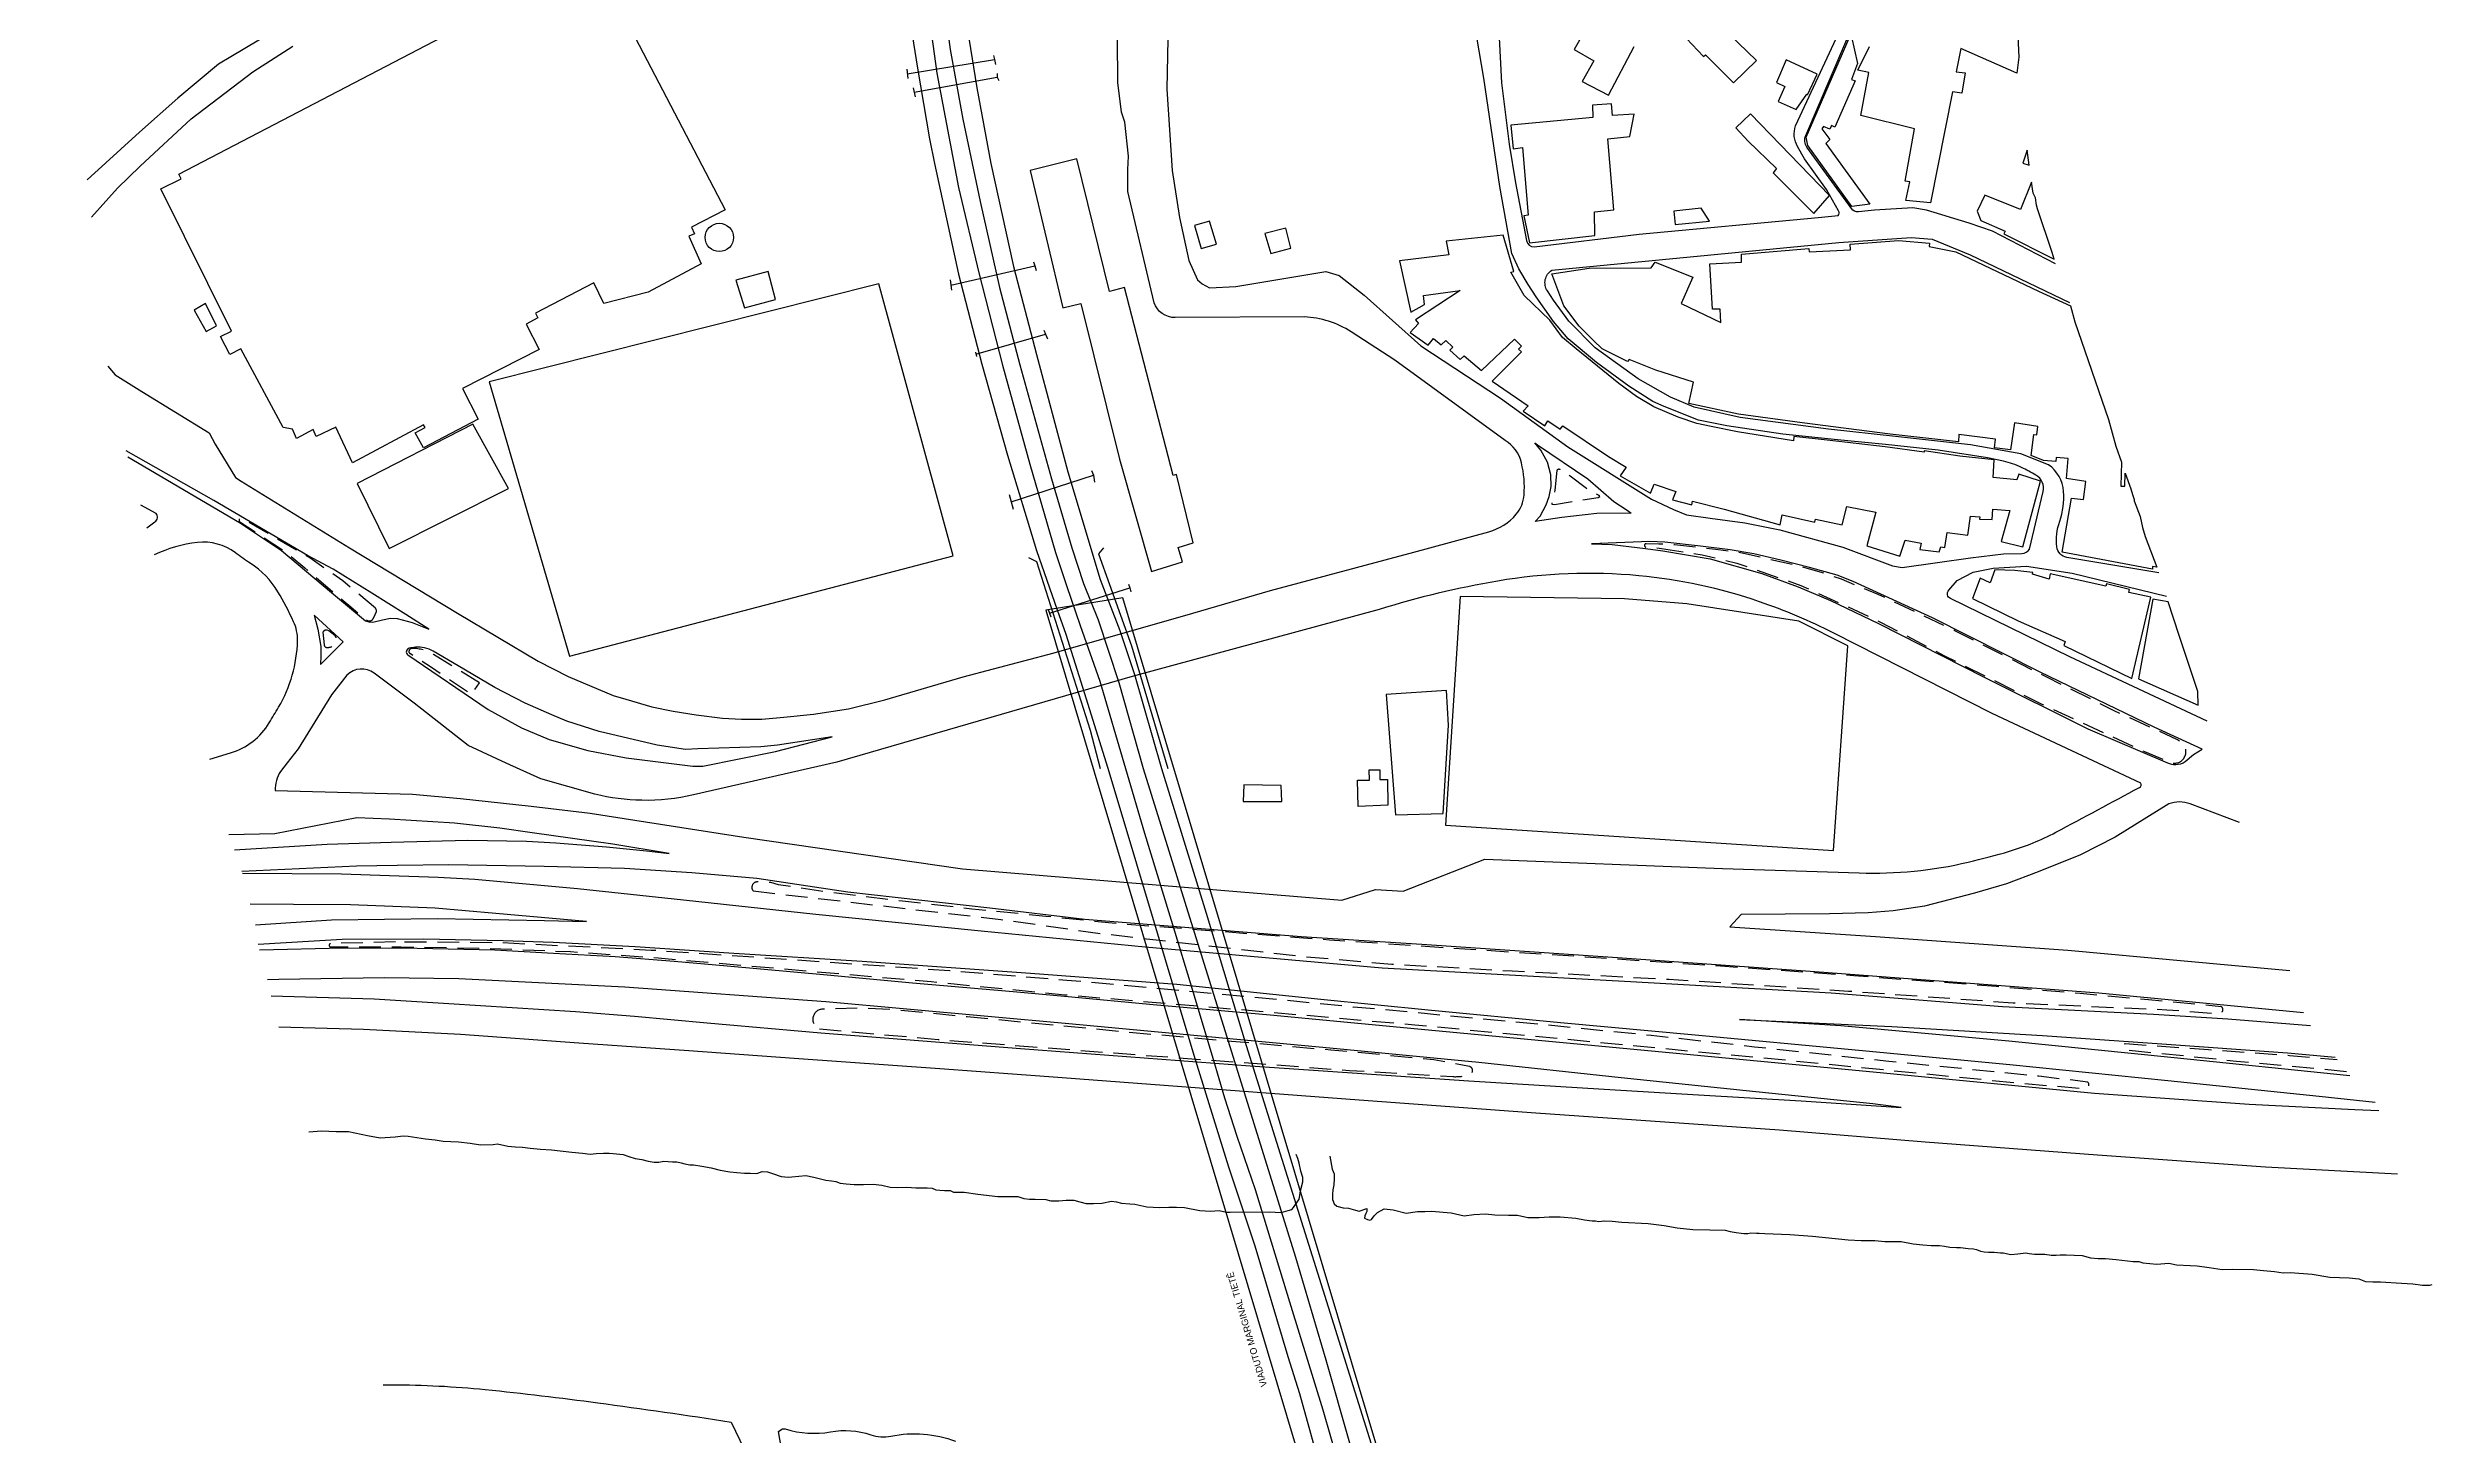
# Model space of a CAD drawing. Header units: metres. Extents: x 320405 to 332543, y 7395686 to 7410003.
# Drawn here: x 324135 to 324680, y 7398847 to 7399165 of the extents above; entities that cross this region are included whole.
import ezdxf

# ---------------------------------------------------------------- set-up
doc = ezdxf.new("R2010")
doc.units = ezdxf.units.M
doc.header["$LTSCALE"] = 10
doc.header["$MEASUREMENT"] = 0
doc.linetypes.add('CONTINUO', pattern=[0])
doc.linetypes.add('DASHED', pattern=[0.75, 0.5, -0.25])
for name, color, linetype in [('Canteiro', 45, 'DASHED'), ('Edificações', 30, 'Continuous'), ('Hidrografia', 140, 'Continuous'), ('Linha Férrea', 20, 'Continuous'), ('Pontes e Viadutos', 190, 'Continuous'), ('Portico', 45, 'Continuous'), ('VIADUTO', 190, 'Continuous'), ('Vias Primárias', 230, 'Continuous'), ('Áreas Verdes e Lazer', 93, 'Continuous')]:
    doc.layers.add(name, color=color, linetype=linetype)
doc.styles.add('ARIAL', font='arial.ttf')

msp = doc.modelspace()

# ---------------------------------------------------------------- linework, layer by layer
at = {"layer": 'Canteiro', "flags": 128}
for points in [[(324479.97, 7399068.18), (324479.54, 7399063.69), (324478.88, 7399061.15), (324478.81, 7399060.5), (324479.46, 7399060.42), (324489.4, 7399062.02), (324489.84, 7399062.24), (324489.62, 7399062.45), (324486.79, 7399064.05), (324483.02, 7399066.88), (324480.77, 7399068.33, 0.48815)], [(324209.68, 7399036.67), (324202.24, 7399042.9), (324194.67, 7399048.18), (324186.42, 7399052.96), (324179.2, 7399057.23, 0.983246), (324178.69, 7399056.4), (324188.85, 7399049.76), (324193.51, 7399045.87), (324204.06, 7399036.98), (324207.63, 7399033.98, 0.485121), (324209.17, 7399034.3, -0.000839), (324209.8, 7399035.58, 0.299918)], [(324503.91, 7399050.36), (324513.23, 7399048.85), (324521.19, 7399046.99), (324535.77, 7399041.89), (324545.88, 7399037.3), (324554.05, 7399033.5), (324568.7, 7399025.75), (324590.95, 7399014.7), (324614.41, 7399003.86), (324620.36, 7399001.38, 0.354124), (324623.41, 7399002.28, 0.333715), (324623.28, 7399005.64), (324621.98, 7399006.55), (324607.51, 7399013.19), (324592.09, 7399020.84), (324571.05, 7399031.49), (324553.47, 7399039.81), (324545.1, 7399043.28), (324543.43, 7399043.86), (324540.2, 7399044.94), (324534.81, 7399046.42), (324521.99, 7399049.35), (324518.66, 7399049.8), (324516.24, 7399050.11), (324506.93, 7399051.19), (324503.33, 7399051.33), (324500.41, 7399051.42, 0.972301), (324500.37, 7399050.65), (324502.66, 7399050.52)], [(324197.68, 7399031.15), (324197.92, 7399028.29, 0.365758), (324198.53, 7399027.68, 0.159492), (324200.06, 7399028.05, 0.267333), (324200.78, 7399029.38, 0.162805), (324200.42, 7399030.38), (324199.05, 7399031.51), (324198.61, 7399031.67), (324198.2, 7399031.67), (324197.84, 7399031.43)], [(324233.51, 7399019.54), (324222.93, 7399026.08, 0.139264), (324218.12, 7399027.46, 0.333749), (324217.34, 7399026.87, 0.417178), (324217.67, 7399026.29), (324222.47, 7399023.18), (324231.62, 7399016.94)], [(324296.1, 7398971.93), (324352.8, 7398965.4), (324375.86, 7398962.17), (324422.63, 7398956.88), (324442.2, 7398955.2), (324469.73, 7398953.63), (324505.61, 7398951.73), (324546.67, 7398949.02), (324584.36, 7398946.32), (324619.57, 7398944.74), (324631.39, 7398943.84, 0.714965), (324632.06, 7398945.42), (324615.37, 7398947.02), (324599.73, 7398948.43), (324580.49, 7398950.05), (324547.94, 7398952.51), (324517.43, 7398954.7), (324486.56, 7398956.8), (324456.4, 7398958.78), (324427.93, 7398960.69), (324394.46, 7398963.29), (324378.24, 7398964.56), (324363.09, 7398966.11), (324346.12, 7398967.8), (324330.26, 7398969.57), (324312.01, 7398971.82), (324301.92, 7398973.37), (324300.16, 7398973.87), (324297.13, 7398974.01, 0.653299)], [(324214.3, 7398960.25), (324199.5, 7398959.92, 0.828109), (324199.37, 7398959.12), (324215.5, 7398959.12), (324233.36, 7398958.86), (324254.29, 7398958.06), (324274.34, 7398956.6), (324282.84, 7398955.87), (324309.25, 7398953.56), (324336.83, 7398951.19), (324367.4, 7398948.18), (324411.9, 7398944.42), (324447.47, 7398941.3), (324488.1, 7398937.44), (324534.52, 7398933.03), (324585.69, 7398927.97), (324600.76, 7398926.68, 0.709296), (324601.44, 7398928.2), (324590.27, 7398929.51), (324555.92, 7398932.9), (324525.2, 7398936.21), (324501.56, 7398938.84), (324469.85, 7398942), (324433.35, 7398945.37), (324408.61, 7398947.77), (324367.87, 7398951.47), (324341.07, 7398953.65), (324304.78, 7398956.16), (324272.75, 7398958.34), (324237.89, 7398960.08)], [(324311.24, 7398940.36), (324338.44, 7398937.94), (324378.66, 7398934.84), (324432.54, 7398930.87), (324456.14, 7398929.44, 0.087313), (324459.99, 7398929.88, 0.746772), (324459.99, 7398931.76), (324451.84, 7398933.3), (324428.26, 7398935.5), (324381.87, 7398939.57), (324345.07, 7398943.1), (324328.3, 7398944.76), (324320.37, 7398945.09), (324312, 7398944.87, 0.822813)]]:
    msp.add_lwpolyline(points, format="xyb", close=True, dxfattribs=at)
msp.add_lwpolyline([(324660.66, 7398930.56), (324635.51, 7398932.92), (324610.29, 7398935.48, -0.75186), (324610.01, 7398937.01), (324629.05, 7398935.63), (324647.61, 7398934.3), (324658.49, 7398933.33)], format="xyb", dxfattribs=at)
at = {"layer": 'Edificações'}
for points in [[(324246.31, 7399104.2), (324246.87, 7399103.12), (324244.13, 7399101.69), (324247.1, 7399095.87), (324229.6, 7399086.93), (324233.17, 7399079.92), (324220.67, 7399073.37), (324218.76, 7399076.82), (324221.02, 7399078.01), (324220.67, 7399078.6), (324204.41, 7399069.9), (324200.64, 7399078.07), (324196.14, 7399075.99), (324195.43, 7399077.54), (324191.62, 7399075.52), (324190.67, 7399077.66), (324188.53, 7399078.02), (324178.88, 7399096.01), (324176.38, 7399094.7), (324174.24, 7399098.86), (324176.73, 7399100.05), (324160.56, 7399132.68), (324165.2, 7399134.94), (324164.72, 7399136.01), (324252.22, 7399181.76)], [(324585.17, 7399173.93), (324585.65, 7399162.83), (324585.22, 7399159.14), (324572.38, 7399164.77), (324571.3, 7399159.45), (324573.41, 7399159.2), (324572.64, 7399154.58), (324570.46, 7399154.9), (324565.45, 7399129.45), (324559.81, 7399129.96), (324560.71, 7399134.25), (324559.68, 7399134.44), (324561.8, 7399146.43), (324549.49, 7399149.45), (324551.34, 7399159.26), (324548.84, 7399159.83), (324551.48, 7399165.27)], [(324267.31, 7399170.68), (324289.69, 7399127.89), (324281.98, 7399123.86), (324282.64, 7399122.38), (324281.39, 7399121.82), (324284.21, 7399115.48), (324272.08, 7399109), (324261.93, 7399106.42), (324259.62, 7399111.11), (324246.31, 7399104.2)], [(324485.17, 7399166.66), (324483.9, 7399164.58), (324488.46, 7399161.97), (324485.78, 7399157.21), (324491.81, 7399154.13), (324497.65, 7399165.25)]]:
    msp.add_lwpolyline(points, dxfattribs=at)
for points in [[(324513.47, 7399172.35), (324512.51, 7399173.1), (324508.31, 7399168.43), (324513.54, 7399162.93), (324514.02, 7399163.32), (324520.42, 7399156.93), (324525.64, 7399162.02), (324519.38, 7399168.08), (324520.97, 7399169.8), (324521.65, 7399169.11), (324523.37, 7399171.04), (324520.07, 7399173.92), (324521.24, 7399175.64), (324518.01, 7399178.05)], [(324548.8, 7399161.33), (324547.37, 7399157.69), (324548.22, 7399157.36), (324543.6, 7399146.81), (324542.81, 7399147.14), (324542.42, 7399146.29), (324540.99, 7399146.94), (324540.6, 7399146.42), (324542.42, 7399143.95), (324541.51, 7399143.04), (324551.6, 7399129.16), (324547.44, 7399128.58), (324537.41, 7399142.58), (324537.02, 7399144.46), (324547.05, 7399167.72), (324547.37, 7399167.46)], [(324532.45, 7399162.19), (324530.21, 7399157), (324532.1, 7399156.08), (324530.63, 7399152.65), (324534.7, 7399150.82), (324537.15, 7399154.33), (324537.36, 7399154.19), (324539.54, 7399158.89)], [(324488.56, 7399127.39), (324493.03, 7399127.82), (324491.65, 7399144.12), (324496.66, 7399144.66), (324497.69, 7399149.79), (324492.69, 7399149.46), (324492.49, 7399152.13), (324488.15, 7399151.79), (324488.22, 7399148.99), (324469.44, 7399147.26), (324469.97, 7399141.84), (324472.11, 7399142.11), (324473.44, 7399126.62), (324472.44, 7399126.48), (324473.71, 7399120.28), (324488.67, 7399122.01)], [(324523.76, 7399143.57), (324530.25, 7399137.28), (324529.46, 7399136.29), (324538.77, 7399126.99), (324542.36, 7399131.13), (324524.29, 7399149.81), (324520.94, 7399146.65)], [(324387.22, 7399045.09), (324394.34, 7399047.25), (324393.33, 7399050.56), (324396.78, 7399051.61), (324392.94, 7399067.24), (324392.19, 7399067.06), (324381.06, 7399110.05), (324377.62, 7399109.16), (324370.16, 7399139.5), (324359.48, 7399136.87), (324366.94, 7399105.41), (324371.08, 7399106.4), (324379.95, 7399070.77)], [(324587.6, 7399141.48), (324586.59, 7399138.51), (324588.06, 7399138.08)], [(324588.59, 7399134.15), (324586.02, 7399127.91), (324577.89, 7399131.21), (324576.11, 7399127.52), (324577, 7399125.43), (324582.53, 7399122.95), (324582.21, 7399122.38), (324593.74, 7399116.53), (324593.27, 7399118.05), (324589.94, 7399128.1), (324589.75, 7399128.94), (324589.52, 7399130.62), (324588.92, 7399131.68)], [(324512.96, 7399128.25), (324506.77, 7399127.52), (324507.03, 7399124.52), (324514.89, 7399125.26)], [(324400.52, 7399125.29), (324397.08, 7399124.26), (324398.57, 7399118.99), (324402.12, 7399120.02)], [(324417.94, 7399123.69), (324413.13, 7399122.43), (324414.51, 7399117.84), (324419.09, 7399119.1)], [(324467.7, 7399122.09), (324454.68, 7399120.69), (324455.27, 7399117.56), (324444, 7399116.16), (324446.55, 7399104.42), (324449.69, 7399106.16), (324449.45, 7399108.25), (324457.82, 7399109.41), (324447.6, 7399102.68), (324448.3, 7399101.85), (324446.44, 7399099.76), (324450.5, 7399096.86), (324451.78, 7399098.37), (324453.52, 7399096.98), (324454.57, 7399097.91), (324456.2, 7399096.4), (324455.5, 7399095.7), (324457.82, 7399093.61), (324458.75, 7399094.42), (324462.7, 7399091.06), (324470.25, 7399098.25), (324471.88, 7399096.63), (324471.18, 7399095.93), (324471.88, 7399095.35), (324465.14, 7399088.62), (324473.4, 7399083.02), (324472.24, 7399081.75), (324477.23, 7399078.38), (324477.93, 7399079.54), (324480.72, 7399077.68), (324481.33, 7399078.37), (324491.78, 7399071.4), (324495.85, 7399068.96), (324494.48, 7399066.95), (324501.4, 7399063.02), (324502.27, 7399065.05), (324507.22, 7399063.38), (324506.42, 7399061.49), (324510.84, 7399060.31), (324510.99, 7399061.18), (324518.22, 7399059.36), (324531.1, 7399055.77), (324531.54, 7399058.03), (324539, 7399056.35), (324539.15, 7399057.01), (324545.29, 7399055.77), (324546.32, 7399059.93), (324552.98, 7399058.62), (324550.93, 7399050.94), (324558.48, 7399048.6), (324559.65, 7399052.25), (324563.3, 7399051.52), (324563.01, 7399050.13), (324567.47, 7399049.55), (324567.83, 7399050.72), (324568.71, 7399050.57), (324569.3, 7399054.01), (324573.98, 7399053.35), (324574.64, 7399057.74), (324576.76, 7399057.59), (324576.68, 7399057.01), (324579.61, 7399056.94), (324579.69, 7399059.35), (324583.64, 7399059.06), (324581.67, 7399051.9), (324586.56, 7399050.73), (324590.66, 7399065.72), (324585.69, 7399067.32), (324585.25, 7399066.01), (324579.77, 7399066.59), (324580.06, 7399070.61), (324572.16, 7399071.49), (324564.04, 7399072.66), (324564.04, 7399072.37), (324555.11, 7399073.62), (324541.79, 7399075.16), (324534.18, 7399075.96), (324534.11, 7399074.94), (324521.31, 7399077.06), (324515.3, 7399078.23), (324512.01, 7399078.96), (324507.76, 7399080.42), (324502.2, 7399082.77), (324498.18, 7399085.1), (324494.15, 7399088.1), (324484.42, 7399096), (324481.27, 7399098.65), (324478.34, 7399102.6), (324472.49, 7399108.23), (324469.42, 7399113.58), (324470.14, 7399113.7)], [(324617.21, 7399046.04), (324616.29, 7399046.18), (324616.22, 7399045.57), (324595.6, 7399049.51), (324597.74, 7399061.88), (324600.48, 7399061.53), (324600.97, 7399065.67), (324596.58, 7399066.34), (324596.96, 7399070.95), (324594.21, 7399071.19), (324594.15, 7399070.22), (324591.34, 7399070.46), (324588.47, 7399071.62), (324589.07, 7399076.4), (324589.8, 7399076.33), (324589.99, 7399078.29), (324584.69, 7399079.13), (324583.76, 7399072.88), (324580.14, 7399073.4), (324580.33, 7399075.38), (324571.92, 7399076.43), (324571.86, 7399074.76), (324556.21, 7399076.49), (324536.12, 7399079.09), (324521.52, 7399081.07), (324510.15, 7399083.54), (324511.26, 7399088.42), (324502.6, 7399091.14), (324496.54, 7399093.56), (324496.17, 7399093.12), (324490.36, 7399096.03), (324488.33, 7399097.94), (324485.1, 7399101.23), (324481.58, 7399105.86), (324478.86, 7399113.22), (324487.39, 7399114.51), (324501.55, 7399114.58), (324502.47, 7399115.88), (324511.07, 7399112.42), (324508.41, 7399106.43), (324517.5, 7399102.03), (324517.32, 7399105.12), (324515.59, 7399105.12), (324514.97, 7399115.49), (324522.26, 7399115.88), (324522.2, 7399117.73), (324537.66, 7399119.03), (324537.72, 7399118.23), (324547.17, 7399118.72), (324547.11, 7399119.96), (324558.12, 7399120.83), (324565.24, 7399120.2), (324565.18, 7399119.46), (324571.29, 7399118.23), (324590.21, 7399109.27), (324597.5, 7399105.87), (324598.5, 7399102.2), (324606.19, 7399079.83), (324607.83, 7399073.77), (324609.13, 7399070.06), (324609.03, 7399064.6), (324609.91, 7399064.59), (324610, 7399067.58), (324611.27, 7399063.97), (324611.68, 7399062.72), (324612.09, 7399061.53), (324612.09, 7399061.23), (324613.47, 7399057.69), (324613.99, 7399055.16), (324614.59, 7399053.1)], [(324292.12, 7399111.78), (324294.11, 7399105.42), (324301.23, 7399107.29), (324299.53, 7399113.73)], [(324170.77, 7399106.44), (324168.24, 7399104.87), (324170.92, 7399100.03), (324173.31, 7399101.3)], [(324576.79, 7399043.57), (324575.09, 7399038.87), (324585.49, 7399033.78), (324596.25, 7399029.07), (324595.94, 7399028.16), (324611.53, 7399020.55), (324615.88, 7399039.21), (324610.87, 7399040.25), (324610.99, 7399040.91), (324605.74, 7399042.24), (324605.56, 7399041.7), (324592.87, 7399044.54), (324592.62, 7399043.28), (324588.81, 7399044.48), (324588.88, 7399044.85), (324584.76, 7399045.27), (324580.17, 7399045.45), (324579.14, 7399042.49)], [(324440.94, 7399016.94), (324443.04, 7398989.35), (324454, 7398989.65), (324455.2, 7399009.89), (324454.75, 7399017.84)], [(324439.5, 7398999.68), (324439.5, 7398997.45), (324441.26, 7398997.45), (324441.32, 7398991.61), (324434.49, 7398991.26), (324434.37, 7398997.32), (324437.14, 7398997.32), (324437.02, 7398999.68)], [(324416.88, 7398996.1), (324408.38, 7398996.22), (324408.19, 7398992.42), (324417.04, 7398992.42)]]:
    msp.add_lwpolyline(points, close=True, dxfattribs=at)
msp.add_circle((324288.36, 7399121.53), 3.24, dxfattribs=at)
at = {"layer": 'Hidrografia'}
for points in [[(324194.46, 7398916.79), (324197.34, 7398917.04), (324199.04, 7398916.96), (324200.66, 7398916.87), (324203.54, 7398916.87), (324207.88, 7398915.94), (324210.77, 7398915.43), (324214.16, 7398915.68), (324216.03, 7398915.85), (324217.14, 7398915.77), (324221.13, 7398915.21), (324223.34, 7398914.96), (324225.21, 7398914.62), (324228.7, 7398914.53), (324231.34, 7398914.19), (324233.73, 7398913.85), (324236.62, 7398913.93), (324237.64, 7398914.02), (324239.94, 7398913.51), (324241.64, 7398913.34), (324243.35, 7398913.25), (324245.05, 7398913.08), (324247.43, 7398912.83), (324249.99, 7398912.66), (324254.61, 7398912.14), (324257.08, 7398911.88), (324258.78, 7398911.71), (324260.15, 7398911.8), (324261.85, 7398911.88), (324263.13, 7398911.88), (324264.06, 7398911.8), (324266.36, 7398911.63), (324267.64, 7398911.12), (324269.09, 7398910.69), (324270.62, 7398910.44), (324272.07, 7398910.1), (324273.43, 7398909.84), (324274.53, 7398909.84), (324275.64, 7398910.1), (324276.66, 7398910.01), (324277.68, 7398909.93), (324278.62, 7398909.93), (324279.64, 7398909.67), (324280.49, 7398909.5), (324281.6, 7398909.25), (324282.45, 7398909.25), (324284.34, 7398908.9), (324286.47, 7398908.56), (324288.52, 7398908.05), (324290.73, 7398907.62), (324292.35, 7398907.45), (324294.13, 7398907.37), (324295.41, 7398907.37), (324296.94, 7398907.28), (324298.14, 7398907.71), (324299.41, 7398907.62), (324300.52, 7398907.28), (324302.48, 7398906.6), (324304.18, 7398906.43), (324304.95, 7398906.52), (324308.12, 7398906.77), (324309.99, 7398906.43), (324312.72, 7398905.75), (324313.99, 7398905.58), (324315.02, 7398905.41), (324316.04, 7398905.06), (324317.4, 7398904.89), (324319.19, 7398904.72), (324321.32, 7398904.72), (324323.53, 7398904.81), (324325.57, 7398904.55), (324327.45, 7398904.13), (324329.23, 7398904.04), (324331.11, 7398904.13), (324332.3, 7398904.04), (324333.32, 7398903.96), (324335.9, 7398903.95), (324337.09, 7398903.87), (324337.86, 7398903.53), (324338.79, 7398903.44), (324339.9, 7398903.36), (324341.18, 7398903.36), (324341.94, 7398903.02), (324344.41, 7398903.02), (324347.48, 7398902.51), (324352.07, 7398902), (324356.67, 7398902), (324358.03, 7398901.57), (324359.31, 7398901.4), (324360.59, 7398901.4), (324363.08, 7398901.31), (324364.19, 7398900.97), (324366.06, 7398900.97), (324367.68, 7398901.14), (324369.47, 7398901.14), (324370.83, 7398900.8), (324372.28, 7398900.38), (324373.98, 7398900.38), (324375.85, 7398900.46), (324378.07, 7398900.89), (324379.26, 7398900.8), (324380.37, 7398900.46), (324382.24, 7398900.29), (324383.43, 7398900.21), (324386.17, 7398899.61), (324389.07, 7398899.44), (324391.2, 7398899.52), (324392.99, 7398899.52), (324394.77, 7398899.44), (324398.26, 7398898.76), (324400.73, 7398898.67), (324402.69, 7398898.76), (324404.39, 7398898.42), (324405.25, 7398898.42), (324414.17, 7398898.5), (324416.89, 7398898.36), (324418.52, 7398898.77), (324419.34, 7398899.04), (324419.75, 7398899.45), (324421.02, 7398901.4), (324421.16, 7398902.22), (324421.3, 7398903.31), (324421.84, 7398905.36), (324421.84, 7398906.31), (324421.43, 7398907.81), (324421.02, 7398909.59), (324420.75, 7398910.68), (324420.34, 7398911.63)], [(324428, 7398911.19), (324428.57, 7398908.23), (324429.05, 7398907.17), (324429.05, 7398906.12), (324428.96, 7398904.68), (324428.76, 7398903.53), (324428.67, 7398902.48), (324428.67, 7398901.33), (324429.05, 7398900.28), (324429.63, 7398899.8), (324431.06, 7398899.41), (324432.31, 7398899.32), (324433.94, 7398898.84), (324434.71, 7398898.65), (324436.53, 7398899.22), (324436.53, 7398898.55), (324436.24, 7398898.07), (324436.05, 7398897.59), (324435.95, 7398897.02), (324436.62, 7398896.73), (324437.2, 7398896.54), (324437.58, 7398896.73), (324438.16, 7398897.59), (324438.92, 7398898.36), (324440.46, 7398899.13), (324442.56, 7398898.93), (324445.53, 7398898.17), (324448.12, 7398898.55), (324449.75, 7398898.55), (324451.28, 7398898.65), (324455.81, 7398898.26), (324458.78, 7398897.59), (324460.99, 7398897.87), (324463.67, 7398898.06), (324465.78, 7398897.78), (324468.94, 7398897.68), (324470.95, 7398897.68), (324473.35, 7398897.2), (324475.94, 7398897.2), (324478.24, 7398897.3), (324480.73, 7398897.3), (324484.31, 7398897.01), (324486.32, 7398896.63), (324488.04, 7398896.44), (324488.81, 7398896.44), (324489.47, 7398896.23), (324490.19, 7398896.38), (324490.71, 7398896.42), (324490.79, 7398896.42), (324492.67, 7398896.34), (324494.81, 7398896.15), (324500.87, 7398895.82), (324504.54, 7398895.32), (324507.52, 7398894.84), (324511.09, 7398894.45), (324514.94, 7398894.36), (324518.5, 7398894.26), (324519.66, 7398893.97), (324521, 7398893.78), (324522.16, 7398893.59), (324522.74, 7398893.49), (324523.7, 7398893.49), (324524.37, 7398893.69), (324525.62, 7398893.59), (324526.3, 7398893.59), (324527.55, 7398893.49), (324533.25, 7398893.3), (324538.45, 7398892.91), (324546.63, 7398892.05), (324549.62, 7398891.95), (324552.7, 7398891.95), (324555.01, 7398891.66), (324558.76, 7398891.66), (324561.48, 7398891.18), (324563.69, 7398890.89), (324565.62, 7398890.79), (324567.55, 7398890.79), (324568.7, 7398890.6), (324569.86, 7398890.41), (324571.4, 7398890.31), (324572.36, 7398890.31), (324574.09, 7398890.12), (324575.34, 7398890.02), (324576.02, 7398889.83), (324576.88, 7398889.44), (324577.75, 7398889.35), (324578.71, 7398889.25), (324580.06, 7398889.25), (324580.83, 7398889.16), (324581.5, 7398889.06), (324582.08, 7398889.06), (324583.82, 7398888.75), (324585.45, 7398888.87), (324587.26, 7398889.11), (324588.04, 7398888.93), (324589.25, 7398888.81), (324591.66, 7398888.81), (324593.11, 7398888.57), (324594.25, 7398888.57), (324595.1, 7398888.63), (324596.49, 7398888.63), (324600.13, 7398888.46), (324602.06, 7398887.97), (324603.8, 7398887.78), (324605.54, 7398887.78), (324607.95, 7398887.59), (324611.81, 7398887.11), (324613.16, 7398887.11), (324614.03, 7398886.82), (324615.67, 7398886.62), (324617.21, 7398886.53), (324620.03, 7398886.72), (324621.77, 7398886.33), (324624.85, 7398886.23), (324626.49, 7398886.14), (324629.2, 7398885.75), (324632.19, 7398885.27), (324634.5, 7398885.37), (324639.33, 7398885.27), (324641.64, 7398885.08), (324644.15, 7398884.79), (324646.18, 7398884.5), (324647.72, 7398884.59), (324652.76, 7398884.2), (324656.82, 7398883.53), (324661.25, 7398883.34), (324663.47, 7398883.14), (324665.02, 7398882.56), (324666.66, 7398882.47), (324668.4, 7398882.47), (324673.22, 7398882.18), (324675.82, 7398881.98), (324678.04, 7398881.7), (324679.68, 7398881.7), (324680.27, 7398881.88)]]:
    msp.add_lwpolyline(points, dxfattribs=at)
for points in [[(324211.41, 7398858.88), (324213.47, 7398858.88, -0.025193), (324234.81, 7398857.8, -0.008242), (324260.55, 7398854.77, -0.004704), (324291.1, 7398850.37), (324295.99, 7398840)], [(324303.53, 7398838.93), (324301.86, 7398848.22), (324302.65, 7398848.71, -0.220521), (324303.43, 7398848.8, 0.122603), (324313.81, 7398848.12, -0.12686), (324323.01, 7398847.44, 0.132232), (324327.61, 7398847.14, -0.140144), (324342.39, 7398845.97, 0.099476)]]:
    msp.add_lwpolyline(points, format="xyb", dxfattribs=at)
at = {"layer": 'Linha Férrea', "flags": 128}
for points in [[(324350.16, 7399500), (324347.74, 7399430.69), (324345.31, 7399375.01), (324343.74, 7399336.73), (324342.35, 7399308.71), (324341.3, 7399277.57), (324341.18, 7399257.78), (324340.53, 7399241.89), (324340.3, 7399220.19), (324340.52, 7399206.45), (324341.29, 7399198.93), (324344.01, 7399176.25), (324347.28, 7399155.76), (324350.45, 7399138.43), (324355.68, 7399114.88), (324360.91, 7399094.72), (324368.1, 7399067.9), (324375.52, 7399043.26), (324380, 7399031.59), (324383.36, 7399021.48), (324389.54, 7399000), (324399.77, 7398966.87), (324408.89, 7398936.55), (324439.45, 7398839.07)], [(324335.03, 7399181.91), (324338.14, 7399159.15), (324343.04, 7399132.98), (324347.71, 7399113.43), (324353.14, 7399092.32), (324359.41, 7399069.66), (324365.26, 7399049.41), (324367.8, 7399041.83), (324370.93, 7399032.68), (324375.39, 7399019.97), (324381.28, 7399000), (324385.66, 7398985.2), (324392.6, 7398962.5), (324396.04, 7398951.17), (324401.36, 7398933.44), (324403.92, 7398924.57), (324406.77, 7398915.84), (324410.98, 7398903.59), (324419.13, 7398876.91), (324426.43, 7398853.15), (324431.71, 7398834.84)], [(324338.85, 7399181.82), (324341.18, 7399164.58), (324344.09, 7399148.63), (324348.05, 7399129.76), (324352.48, 7399110.08), (324357.14, 7399092.38), (324364.36, 7399066.3), (324369.02, 7399050.46), (324371.69, 7399042.31), (324375.07, 7399034.03), (324379.75, 7399019.67), (324385.34, 7399000), (324420.15, 7398888.09), (324427.12, 7398864.62), (324438.07, 7398826.05)], [(324331.31, 7399175.1), (324333.71, 7399160.26), (324336.48, 7399144.08), (324337.56, 7399138.47), (324343.04, 7399113.13), (324348.39, 7399092.51), (324354.32, 7399071.69), (324360.94, 7399049.9), (324365.62, 7399036.27), (324367.66, 7399030.73), (324371.48, 7399018.62), (324377.21, 7399000.01), (324396.91, 7398934.32), (324404.84, 7398908.78), (324410.84, 7398890.72), (324418.39, 7398865.35), (324421.13, 7398856.91), (324431.18, 7398820.57)]]:
    msp.add_lwpolyline(points, dxfattribs=at)
at = {"layer": 'Pontes e Viadutos'}
for points in [[(324359.13, 7399048.24), (324360.92, 7399047.32), (324373.24, 7399008.72), (324375.52, 7399000)], [(324376.22, 7399050.46), (324375.11, 7399049.07), (324382.64, 7399028.06), (324390.95, 7399000)]]:
    msp.add_lwpolyline(points, dxfattribs=at)
at = {"layer": 'Portico'}
for points in [[(324331.36, 7399158.97), (324351.29, 7399162.25)], [(324351.11, 7399163.19), (324351.29, 7399162.25), (324351.52, 7399161.09)], [(324331.23, 7399160.03), (324331.49, 7399157.92)], [(324332.73, 7399155.77), (324333.17, 7399153.75)], [(324332.95, 7399154.76), (324351.94, 7399158.19)], [(324351.91, 7399159.05), (324351.94, 7399158.19), (324352.31, 7399157.43)], [(324341.14, 7399111.85), (324341.48, 7399109.43)], [(324341.31, 7399110.64), (324360.51, 7399115.06)], [(324360.2, 7399115.98), (324360.51, 7399115.06), (324360.87, 7399113.99)], [(324346.95, 7399095.28), (324347.2, 7399094.3)], [(324347.08, 7399094.79), (324363.01, 7399099.4)], [(324362.63, 7399100.3), (324363.01, 7399099.4), (324363.45, 7399098.34)], [(324373.48, 7399068.18), (324373.98, 7399067.14), (324374.17, 7399065.52)], [(324354.65, 7399062.71), (324355.6, 7399059.35)], [(324355.12, 7399061.03), (324373.98, 7399067.14)], [(324363.93, 7399035.51), (324382.25, 7399041.32)], [(324382, 7399042.16), (324382.25, 7399041.32), (324382.53, 7399040.38)], [(324363.63, 7399036.36), (324364.23, 7399034.66)]]:
    msp.add_lwpolyline(points, dxfattribs=at)
at = {"layer": 'VIADUTO', "linetype": 'CONTINUO'}
msp.add_polyline3d([(324380.66, 7399039.02, 728.1), (324363.06, 7399036.22, 728.07), (324446.88, 7398755.7, 728.16), (324465.85, 7398754.24, 728.17)], close=True, dxfattribs=at)
at = {"layer": 'Vias Primárias'}
for points in [[(324134.69, 7399326.35), (324152.04, 7399336.18, -0.365517), (324163.26, 7399334.07, -0.054641), (324166.61, 7399328.91), (324170.17, 7399303.54), (324175.63, 7399271.86), (324181.09, 7399241.96), (324185.6, 7399221.66), (324190.34, 7399203.04), (324191.41, 7399198.65), (324192.24, 7399190.83), (324195.9, 7399178.29), (324193.59, 7399174.01), (324191.84, 7399171.93), (324173.78, 7399161.21), (324164.45, 7399153.41), (324155.69, 7399145.64), (324143.73, 7399134.71)], [(324594.06, 7399115.51), (324579.67, 7399122.99), (324574.32, 7399124.8), (324564.56, 7399127.75), (324561.45, 7399128.32), (324552.68, 7399127.75), (324549, 7399127.36, -0.285121), (324547.4, 7399128.13), (324537.19, 7399142.22, -0.272003), (324536.93, 7399144.88), (324548.73, 7399172.54), (324554.56, 7399184.51), (324566.22, 7399205.44), (324568.34, 7399209.28, -0.478021), (324570.59, 7399209.67), (324586.31, 7399200.82)], [(324148.46, 7399092.06), (324150.14, 7399090.05), (324156.26, 7399086.23), (324171.63, 7399076.79), (324173.04, 7399074.18), (324177.65, 7399066.55), (324178.97, 7399065.73), (324203.77, 7399050.48), (324228.49, 7399035.5), (324246.88, 7399024.55), (324253.81, 7399021.04), (324264.07, 7399016.7), (324266.99, 7399015.8), (324272.91, 7399014.09), (324277.83, 7399013.09), (324283.05, 7399012.28), (324289.09, 7399011.48), (324293.41, 7399011.28), (324298.12, 7399011.28), (324303.14, 7399011.68), (324309.88, 7399012.39), (324317.91, 7399013.59), (324326.25, 7399015.7), (324344.14, 7399020.93), (324364.94, 7399026.45), (324396.69, 7399035.49), (324414.48, 7399040.72), (324447.24, 7399049.48), (324464.4, 7399054.17, 0.150411), (324470.67, 7399058.15, 0.160247), (324472.48, 7399062.58, 0.076732), (324471.88, 7399069.97, 0.20381), (324468.13, 7399075.04), (324442.94, 7399093.45), (324432.89, 7399099.93, 0.133002), (324422.18, 7399103.34), (324392.67, 7399103.18, -0.31808), (324387.81, 7399106.58), (324381.8, 7399132.04), (324381.8, 7399137.06), (324381.96, 7399140.14), (324381.15, 7399147.96), (324380.34, 7399150.23), (324379.53, 7399157.03), (324379.2, 7399197.24)], [(324391.17, 7399178.49), (324390.71, 7399155.45), (324391.94, 7399136.85), (324393.62, 7399126.11), (324395.77, 7399116.29), (324397.77, 7399111.84), (324398.84, 7399110.92), (324400.53, 7399110), (324406.52, 7399110.31), (324427.1, 7399113.73), (324430.19, 7399112.8), (324435.89, 7399108.33), (324448.86, 7399096.75), (324467.06, 7399084.73), (324482.49, 7399073.61), (324501.61, 7399061.59), (324506.7, 7399059.28), (324509.63, 7399058.05), (324515.02, 7399057.28), (324523.02, 7399056.23), (324531.03, 7399054.59), (324545.42, 7399050.63), (324556.75, 7399046.37), (324558.97, 7399045.98), (324567.08, 7399047.14), (324574.62, 7399048.2), (324582.17, 7399049.08), (324586.33, 7399049.17, 0.24872), (324588.13, 7399050.18), (324591.22, 7399063.35, 0.332386), (324589.58, 7399067.13, 0.015822), (324586.29, 7399068.87, 0.059855), (324582.13, 7399070.32), (324578.53, 7399071.1), (324567.21, 7399072.84), (324555.19, 7399074.1), (324544.15, 7399075.17), (324531.65, 7399076.53), (324518.86, 7399078.37), (324512.37, 7399079.73), (324504.52, 7399082.83), (324501.91, 7399083.99), (324496.48, 7399087.47), (324489.02, 7399092.9), (324482.53, 7399098.32), (324479.24, 7399102.29), (324475.26, 7399107.92), (324473.42, 7399110.73), (324471.29, 7399114.31), (324469.65, 7399117.89), (324466.93, 7399133.2), (324463.25, 7399157.99), (324460.54, 7399174.09)], [(324466.35, 7399176.12), (324467.32, 7399156.94), (324469.06, 7399142.89), (324470.52, 7399134.07), (324473.03, 7399120.82, 0.358612), (324474.78, 7399119.37), (324498.8, 7399122.26), (324539.78, 7399126.07), (324544.32, 7399126.57, 0.359945), (324544.45, 7399127.61), (324541.64, 7399132.52), (324536.67, 7399139.56), (324535.06, 7399142.32, -0.218017), (324534.59, 7399147.06), (324543.88, 7399167.07)], [(324617.7, 7399044.72), (324596.67, 7399048.3, -0.333157), (324594.39, 7399050.71, -0.112328), (324595.02, 7399056.55, 0.101867), (324595.91, 7399063.39, 0.222857), (324592.49, 7399069.48), (324586.13, 7399072.03), (324574.59, 7399074.06), (324557.48, 7399075.96), (324542.1, 7399077.62), (324521.95, 7399080.28), (324511.43, 7399082.69), (324505.95, 7399084.98), (324498.6, 7399089.16), (324488.71, 7399096.25), (324482.75, 7399102.33), (324479.19, 7399107.17), (324477.8, 7399109.32, -0.415483), (324478.81, 7399114.01), (324514.44, 7399117.44), (324544.51, 7399120.36), (324561.01, 7399121.5), (324565.83, 7399121.12), (324574.57, 7399117.57), (324597.28, 7399106.65)], [(324157.37, 7399055.04), (324159.24, 7399056.43, 0.418738), (324159.51, 7399058.36), (324156, 7399060.24)], [(324171.76, 7399002.14), (324176.52, 7399003.55, 0.188879), (324185.4, 7399010.44, 0.001727), (324187.52, 7399014.01, 0.127376), (324191.85, 7399029.22, 0.113768), (324190.95, 7399033.57, 0.027296), (324187.36, 7399040.41, 0.115452), (324181.04, 7399046.95, -0.018949), (324177.64, 7399049.33, 0.193605), (324168.95, 7399051.7, 0.083135), (324159.09, 7399048.84, -1.302581)], [(324628.74, 7399010.83), (324597.37, 7399025.5), (324570.02, 7399038.86, -0.49524), (324569.64, 7399040.76), (324571.54, 7399043.04), (324575.19, 7399044.93), (324579.84, 7399045.81), (324587.4, 7399046.31), (324597.85, 7399044.67), (324619.43, 7399039.44)], [(324636.14, 7398987.63), (324624.86, 7398991.87, 0.181805), (324619.97, 7398991.87), (324607.73, 7398984.24), (324599.81, 7398980.24), (324590.11, 7398976.32), (324582.88, 7398973.58), (324575.54, 7398971.43), (324564.08, 7398968.49), (324556.94, 7398967.42), (324551.17, 7398966.93), (324542.35, 7398966.73), (324532.18, 7398966.63), (324522.16, 7398966.51), (324519.52, 7398963.72), (324552.9, 7398961.52), (324596.91, 7398958.38), (324633.5, 7398955.01), (324647.64, 7398953.73)]]:
    msp.add_lwpolyline(points, format="xyb", dxfattribs=at)
for points in [[(324144.72, 7399126.19), (324150.63, 7399132.8), (324155.82, 7399137.82), (324167.53, 7399148.69), (324181.61, 7399159.44), (324190.81, 7399165.3)], [(324153.01, 7399071.33), (324178.56, 7399056.26), (324188.15, 7399049.85), (324199.61, 7399040.29), (324207.42, 7399033.77), (324208.13, 7399033.53), (324209.11, 7399033.5), (324211.29, 7399033.97), (324213.14, 7399034.39), (324214.63, 7399034.29), (324218.1, 7399033.41), (324221.86, 7399031.84), (324216.62, 7399035.22), (324208.83, 7399040.13), (324200.01, 7399045.61), (324194.13, 7399048.72), (324172.71, 7399061.28), (324152.68, 7399072.65)], [(324177.4, 7398981.34), (324198.61, 7398982.65), (324213.26, 7398983.12), (324230.83, 7398983.53), (324244.24, 7398983.36), (324250.97, 7398982.95), (324262.58, 7398982), (324271.71, 7398981.13), (324276.87, 7398980.51), (324264.02, 7398982.66), (324245.52, 7398985.23), (324238.14, 7398986.29), (324227.76, 7398987.43), (324212.87, 7398988.4), (324205.42, 7398988.7), (324186.67, 7398984.98), (324176.14, 7398984.81)], [(324179.12, 7398976.5), (324205.36, 7398977.72), (324214.64, 7398977.81), (324226.46, 7398977.99), (324248.26, 7398977.63), (324266.66, 7398977.18), (324282.08, 7398976.19), (324296.95, 7398974.84), (324317.78, 7398971.77), (324350.23, 7398968.07), (324371.96, 7398965.46), (324421.46, 7398961.49), (324449.05, 7398959.77), (324493.85, 7398956.71), (324539.02, 7398953.47), (324603.94, 7398948.59), (324650.8, 7398944.08)], [(324179.25, 7398975.97), (324201.93, 7398975.85), (324212.91, 7398975.51), (324224.03, 7398975.08), (324232.44, 7398974.66), (324255.92, 7398972.5), (324280.15, 7398969.91), (324310.42, 7398966.64), (324348.29, 7398962.82), (324385.77, 7398959.14), (324439.99, 7398954.37), (324496.8, 7398951.23), (324542.73, 7398948.65), (324581.97, 7398945.51), (324616.45, 7398943.74), (324633.49, 7398942.65), (324652.37, 7398941.16)], [(324182.22, 7398964.21), (324199.64, 7398965.29), (324223.9, 7398965.62), (324248.32, 7398965.2), (324257.93, 7398964.95), (324237.2, 7398966.79), (324223.31, 7398967.96), (324204.01, 7398968.79), (324190.95, 7398968.8), (324181, 7398968.93)], [(324182.88, 7398959.77), (324202.09, 7398960.86), (324220.71, 7398960.97), (324238.91, 7398960.63), (324250.37, 7398960.19), (324269.1, 7398959.24), (324291.64, 7398957.68), (324321.05, 7398955.85), (324359.56, 7398953.08), (324393.04, 7398950.56), (324425.99, 7398947.18), (324450.55, 7398944.75), (324480.82, 7398941.8), (324511.61, 7398939.02), (324549.08, 7398935.46), (324583.6, 7398932.17), (324619.77, 7398928.53), (324654.38, 7398924.97), (324667.17, 7398923.6)], [(324183.18, 7398958.46), (324202.26, 7398958.92), (324219.24, 7398958.83), (324237, 7398958.42), (324250.45, 7398957.69), (324264.53, 7398956.95), (324278.06, 7398955.88), (324290.18, 7398954.82), (324313.05, 7398952.77), (324332.53, 7398950.88), (324355.56, 7398948.92), (324368.19, 7398947.76), (324387.6, 7398945.96), (324414.39, 7398943.58), (324445.7, 7398940.63), (324476.51, 7398937.68), (324509.69, 7398934.57), (324550.72, 7398930.71), (324602.97, 7398925.63), (324638.4, 7398923.12), (324662.57, 7398921.93), (324668.05, 7398921.65)], [(324185.85, 7398947.91), (324209.41, 7398947.24), (324226.48, 7398946.2), (324255.42, 7398944.37), (324268.96, 7398943.25), (324285.59, 7398941.75), (324311.59, 7398939.45), (324357.27, 7398935.88), (324409.82, 7398931.92), (324459.81, 7398928.48), (324490.83, 7398926.56), (324512.37, 7398925.28), (324535.85, 7398923.89), (324558.79, 7398922.36), (324552.3, 7398923.23), (324523.29, 7398926.19), (324494.71, 7398929.15), (324462.15, 7398932.63), (324428.03, 7398935.98), (324368.31, 7398941.52), (324312.7, 7398946.54), (324266.74, 7398949.89), (324228.76, 7398951.82), (324211.66, 7398952.08), (324187.58, 7398951.69), (324185.01, 7398951.58)], [(324661.42, 7398929.6), (324621.24, 7398933.74), (324583.35, 7398937.54), (324544.93, 7398941.08), (324521.73, 7398942.51), (324556.58, 7398940.92), (324591.12, 7398938.87), (324618.39, 7398936.93), (324647.16, 7398934.9), (324658.07, 7398933.87)], [(324187.6, 7398940.81), (324206.93, 7398940.3), (324229.13, 7398939.16), (324256.22, 7398937.17), (324281.38, 7398935.42), (324305.49, 7398933.68), (324338.84, 7398931.32), (324363.73, 7398929.46), (324397.2, 7398926.96), (324434.73, 7398924.11), (324475.18, 7398921.12), (324530.9, 7398917.26), (324564.25, 7398914.53), (324603.68, 7398911.55), (324642.12, 7398908.81), (324672.29, 7398907.2)]]:
    msp.add_lwpolyline(points, dxfattribs=at)
for points in [[(324475.57, 7399074.03), (324487.03, 7399066.24), (324493.04, 7399061.08), (324496.04, 7399059.11), (324496.98, 7399058.45), (324489.09, 7399058.36), (324481.11, 7399057.42), (324475.01, 7399056.48), (324476.14, 7399057.7), (324477.55, 7399060.33), (324478.2, 7399062.21), (324478.67, 7399064.55), (324478.58, 7399067.18), (324477.83, 7399070.09), (324476.33, 7399072.81), (324474.92, 7399074.5), (324475.24, 7399074.25)], [(324195.65, 7399035.1), (324196.51, 7399031.83), (324197.15, 7399027.91), (324197.15, 7399025.78), (324197.08, 7399023.79), (324202.27, 7399028.98)]]:
    msp.add_lwpolyline(points, close=True, dxfattribs=at)
for points in [[(324504.21, 7399049.79), (324515.03, 7399047.95), (324526.87, 7399044.64), (324535.16, 7399041.57), (324542.6, 7399038.43), (324553.58, 7399033.14), (324577.78, 7399020.84), (324601.49, 7399009.04), (324619.67, 7399001.26, 0.103924), (324621.59, 7399000.88, 0.151664), (324623.74, 7399001.57), (324625.67, 7399003.19), (324627.59, 7399004.42), (324616.67, 7399009.42), (324590.58, 7399022.04), (324565.95, 7399034.43), (324547.77, 7399042.75), (324544.08, 7399044.21), (324537.77, 7399045.98), (324531.22, 7399047.68), (324525.06, 7399049.14), (324519.6, 7399050.06), (324512.83, 7399050.83), (324504.66, 7399051.76), (324501.27, 7399051.92), (324487.89, 7399051.38), (324492.66, 7399051.22), (324500.27, 7399050.3)], [(324199.61, 7399016.83), (324191.97, 7399004.44), (324189.49, 7399001.24), (324187.92, 7398999.29, 0.13498), (324186.73, 7398994.92), (324218.18, 7398994.09), (324229.16, 7398993.1), (324245.3, 7398991.38), (324258.79, 7398989.74), (324269.03, 7398988.15), (324293.94, 7398984.22), (324343.96, 7398976.99), (324430.81, 7398969.83), (324438.5, 7398972.25), (324444.83, 7398971.92), (324463.5, 7398979.19), (324517.86, 7398977.04), (324549.14, 7398976.05, 0.065441), (324574.11, 7398978.53, 0.015038), (324583.55, 7398981.04, 0.049508), (324594.15, 7398985.38, 0.002199), (324613.25, 7398995.63, 0.436509), (324613.62, 7398996.62), (324579.56, 7399012.53), (324543.31, 7399030.96, 0.035125), (324526.33, 7399038.15, 0.059118), (324498.7, 7399044.09, 0.065894), (324466.46, 7399042.87, 0.032499), (324439.34, 7399036.39), (324382.83, 7399021), (324315.27, 7399001.4), (324282.48, 7398993.91, -0.060331), (324270.65, 7398992.68, -0.056996), (324259.89, 7398994.09), (324247.52, 7398997.63), (324239.55, 7399001.17), (324230.9, 7399005.23), (324218.55, 7399014.93), (324209.37, 7399021.81, 0.378916), (324203.17, 7399021.31)], [(324250.03, 7399012.28), (324243.97, 7399014.9), (324237, 7399018.49), (324228.58, 7399023.44), (324222.89, 7399026.83, 0.162946), (324218.81, 7399027.72, 0.028487), (324217.4, 7399027.48, 0.63626), (324217.07, 7399025.98), (324235.5, 7399013.47), (324243.08, 7399009.26), (324249.46, 7399006.62), (324258.26, 7399004.08), (324267.04, 7399002.4), (324282.32, 7399000.47), (324284.6, 7399000.47), (324301.22, 7399003.84), (324314.21, 7399007.21), (324301.7, 7399005.28), (324297.85, 7399004.92), (324283.42, 7399004.44), (324280.62, 7399004.33), (324274.12, 7399005.29), (324260.89, 7399008.42), (324253.43, 7399010.82)]]:
    msp.add_lwpolyline(points, format="xyb", close=True, dxfattribs=at)
at = {"layer": 'Áreas Verdes e Lazer'}
for points in [[(324235.67, 7399088.5), (324254.1, 7399025.65), (324341.89, 7399048.62), (324324.82, 7399110.88)], [(324231.95, 7399078.76), (324205.52, 7399065.23), (324212.8, 7399050.3), (324240.12, 7399064.08)], [(324457.86, 7399039.33), (324454.47, 7398986.97), (324543.29, 7398981.21), (324546.54, 7399028.05), (324535.31, 7399033.66), (324509.72, 7399037.65), (324495.49, 7399038.84)], [(324619.85, 7399038.14), (324616.3, 7399038.75), (324613.05, 7399020.46), (324626.74, 7399014.43), (324626.62, 7399017.58), (324622.38, 7399030.42)]]:
    msp.add_lwpolyline(points, close=True, dxfattribs=at)

# ---------------------------------------------------------------- texts
at = {"layer": 'VIADUTO', "style": 'ARIAL'}
msp.add_text('VIADUTO MARGINAL TIETÊ', height=1.5, rotation=106.6086, dxfattribs=at).set_placement((324413.72, 7398858.67))

doc.saveas('drawing.dxf')
